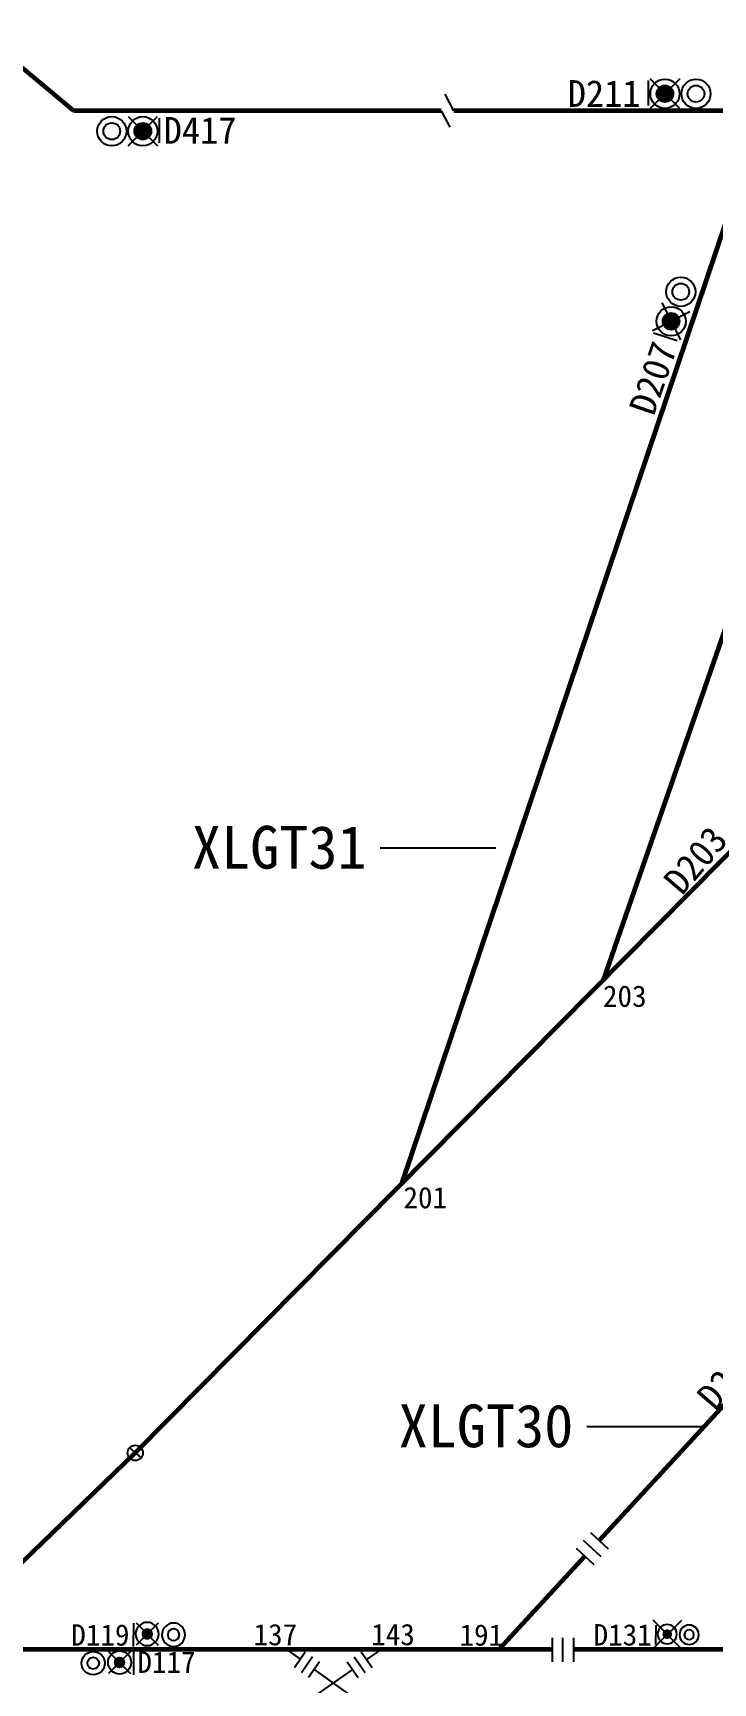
# Model space of a CAD drawing. Header units: millimetres. Extents: x -17381 to -15684, y 1883 to 2345.
# Drawn here: x -17232.5 to -17207.1, y 1957.3 to 2018.9 of the extents above; entities that cross this region are included whole.
import ezdxf

# ---------------------------------------------------------------- set-up
doc = ezdxf.new("R2010")
doc.units = ezdxf.units.MM
for name, color, linetype in [('1', 1, 'Continuous'), ('信号机', 7, 'Continuous'), ('站台', 7, 'Continuous')]:
    doc.layers.add(name, color=color, linetype=linetype)
doc.styles.get("Standard").update_dxf_attribs({"font": ''})
doc.styles.add('宋体', font='')
doc.styles.get('Standard').set_extended_font_data('SimSun')
doc.styles.get('宋体').set_extended_font_data('SimSun')

# ---------------------------------------------------------------- blocks, each defined once
blk = doc.blocks.new('qxjyj')
at = {"layer": '1', "color": 1}
blk.add_line((0, 1.6), (0, -1.6), dxfattribs=at)
blk.add_circle((-0.01, 0), 1.6, dxfattribs=at)

msp = doc.modelspace()

# ---------------------------------------------------------------- hatches: boundary and pattern name
at = {"lineweight": -3}
h = msp.add_hatch(color=5, dxfattribs=at)
h.paths.add_polyline_path([(-17208.699, 2016.89), (-17208.92, 2016.669), (-17209.14, 2016.89, -0.414214)])
h.paths.add_polyline_path([(-17208.92, 2016.669), (-17208.699, 2016.89, -0.198912), (-17208.608, 2016.669, -0.198912), (-17208.699, 2016.449)])
h.paths.add_polyline_path([(-17208.92, 2016.669), (-17208.699, 2016.449, -0.414214), (-17209.14, 2016.449)])
h.paths.add_polyline_path([(-17209.14, 2016.89), (-17208.92, 2016.669), (-17209.14, 2016.449, -0.198912), (-17209.232, 2016.669, -0.198912)])
h = msp.add_hatch(color=5, dxfattribs=at)
h.paths.add_polyline_path([(-17228.663, 2015.489), (-17228.442, 2015.268), (-17228.221, 2015.489, 0.414214)])
h.paths.add_polyline_path([(-17228.442, 2015.268), (-17228.663, 2015.489, 0.198912), (-17228.754, 2015.268, 0.198912), (-17228.663, 2015.048)])
h.paths.add_polyline_path([(-17228.442, 2015.268), (-17228.663, 2015.048, 0.414214), (-17228.221, 2015.048)])
h.paths.add_polyline_path([(-17228.221, 2015.489), (-17228.442, 2015.268), (-17228.221, 2015.048, 0.198912), (-17228.13, 2015.268, 0.198912)])
h = msp.add_hatch(color=5, dxfattribs=at)
h.paths.add_polyline_path([(-17208.83, 2008.441), (-17208.688, 2008.162), (-17208.966, 2008.021, -0.414214)])
h.paths.add_polyline_path([(-17208.688, 2008.162), (-17208.83, 2008.441, -0.198912), (-17208.592, 2008.459, -0.198912), (-17208.41, 2008.304)])
h.paths.add_polyline_path([(-17208.688, 2008.162), (-17208.41, 2008.304, -0.414214), (-17208.547, 2007.884)])
h.paths.add_polyline_path([(-17208.966, 2008.021), (-17208.688, 2008.162), (-17208.547, 2007.884, -0.198912), (-17208.785, 2007.866, -0.198912)])
at = {"layer": '信号机'}
h = msp.add_hatch(color=5, dxfattribs=at)
edge = h.paths.add_edge_path()
edge.add_ellipse((-17228.276, 1959.091), major_axis=(0, 0.217), ratio=0.993045, start_angle=0, end_angle=360)
h = msp.add_hatch(color=5, dxfattribs=at)
edge = h.paths.add_edge_path()
edge.add_ellipse((-17208.833, 1959.085), major_axis=(0, 0.181), ratio=0.993045, start_angle=0, end_angle=360)
h = msp.add_hatch(color=5, dxfattribs=at)
edge = h.paths.add_edge_path()
edge.add_ellipse((-17229.313, 1958.028), major_axis=(0, 0.217), ratio=0.993045, start_angle=0, end_angle=360, ccw=False)

# ---------------------------------------------------------------- linework, layer by layer
at = {"color": 124, "lineweight": 60}
for p, q in [((-17235.521, 2019.764), (-17231.024, 2016.028)), ((-17217.287, 2016.028), (-17231.024, 2016.028)), ((-17234.965, 1959.841), (-17228.723, 1965.864)), ((-17273.12, 1958.528), (-17213.134, 1958.528))]:
    msp.add_line(p, q, dxfattribs=at)
at = {"lineweight": -3}
for p, q in [((-17209.541, 2016.235), (-17209.541, 2017.16)), ((-17208.368, 2016.118), (-17209.471, 2017.221)), ((-17208.368, 2017.221), (-17209.471, 2016.118)), ((-17216.819, 2016.028), (-17217.133, 2016.658)), ((-17228.993, 2014.717), (-17227.89, 2015.82)), ((-17228.993, 2015.82), (-17227.89, 2014.717)), ((-17227.82, 2014.834), (-17227.82, 2015.759)), ((-17217.287, 2016.028), (-17216.968, 2015.423)), ((-17207.993, 2008.516), (-17209.383, 2007.809)), ((-17209.042, 2008.858), (-17208.335, 2007.467)), ((-17208.468, 2007.437), (-17209.347, 2007.723)), ((-17211.7, 1962.884), (-17211.038, 1962.274)), ((-17212.242, 1962.295), (-17211.58, 1961.686)), ((-17211.309, 1961.98), (-17211.971, 1962.59)), ((-17213.134, 1958.954), (-17213.134, 1958.054)), ((-17212.734, 1958.054), (-17212.734, 1958.954)), ((-17212.334, 1958.954), (-17212.334, 1958.054))]:
    msp.add_line(p, q, dxfattribs=at)
at = {"color": 5, "lineweight": -3}
for p, q in [((-17208.368, 2017.221), (-17209.471, 2016.118)), ((-17208.368, 2016.118), (-17209.471, 2017.221)), ((-17228.993, 2015.82), (-17227.89, 2014.717)), ((-17228.993, 2014.717), (-17227.89, 2015.82)), ((-17207.993, 2008.516), (-17209.383, 2007.809)), ((-17209.042, 2008.858), (-17208.335, 2007.467)), ((-17219.567, 1988.484), (-17215.248, 1988.484))]:
    msp.add_line(p, q, dxfattribs=at)
at = {"color": 124, "lineweight": -3}
for p, q in [((-17208.92, 2016.669), (-17208.92, 2016.669)), ((-17208.92, 2016.669), (-17208.92, 2016.669)), ((-17228.442, 2015.268), (-17228.442, 2015.268)), ((-17228.442, 2015.268), (-17228.442, 2015.268)), ((-17208.688, 2008.162), (-17208.688, 2008.162)), ((-17208.688, 2008.162), (-17208.688, 2008.162)), ((-17223.084, 1958.528), (-17222.555, 1958.146)), ((-17219.52, 1958.528), (-17220.076, 1958.138))]:
    msp.add_line(p, q, dxfattribs=at)
at = {"color": 5, "lineweight": 60}
for p, q in [((-17194.051, 2016.028), (-17216.819, 2016.028)), ((-17204.3, 2003.52), (-17211.236, 1983.537)), ((-17228.723, 1965.864), (-17198.9, 1996.003))]:
    msp.add_line(p, q, dxfattribs=at)
at = {"color": 6, "lineweight": -3}
for p, q in [((-17211.838, 1966.854), (-17207.518, 1966.854)), ((-17220.603, 1957.768), (-17223.084, 1956.028)), ((-17222.032, 1957.769), (-17219.618, 1956.028))]:
    msp.add_line(p, q, dxfattribs=at)
at = {"color": 7, "linetype": 'Continuous'}
for p, q in [((-17222.369, 1958.417), (-17222.775, 1957.826)), ((-17220.28, 1958.423), (-17219.863, 1957.84)), ((-17222.102, 1958.233), (-17222.508, 1957.642)), ((-17221.838, 1958.052), (-17222.244, 1957.461)), ((-17220.804, 1958.049), (-17220.387, 1957.466)), ((-17220.54, 1958.237), (-17220.124, 1957.654))]:
    msp.add_line(p, q, dxfattribs=at)
at = {"color": 6, "lineweight": 60}
msp.add_line((-17212.334, 1958.528), (-17036.617, 1958.528), dxfattribs=at)
at = {"color": 5, "lineweight": -3}
for centre, radius in [((-17208.92, 2016.669), 0.546), ((-17208.92, 2016.669), 0.312), ((-17228.442, 2015.268), 0.546), ((-17228.442, 2015.268), 0.312), ((-17208.688, 2008.162), 0.546), ((-17208.688, 2008.162), 0.312)]:
    msp.add_circle(centre, radius, dxfattribs=at)
at = {"lineweight": -3}
for centre, radius in [((-17207.759, 2016.669), 0.546), ((-17207.759, 2016.669), 0.312), ((-17229.603, 2015.268), 0.546), ((-17229.603, 2015.268), 0.312), ((-17208.328, 2009.266), 0.546), ((-17208.328, 2009.266), 0.312)]:
    msp.add_circle(centre, radius, dxfattribs=at)
at = {"layer": '信号机', "color": 5, "linetype": 'Continuous'}
for p, q in [((-17209.376, 1959.619), (-17208.351, 1958.59)), ((-17208.302, 1959.602), (-17209.331, 1958.576)), ((-17227.864, 1959.502), (-17228.688, 1958.68)), ((-17228.687, 1959.503), (-17227.865, 1958.679)), ((-17229.725, 1958.439), (-17228.901, 1957.617)), ((-17228.902, 1958.44), (-17229.724, 1957.616))]:
    msp.add_line(p, q, dxfattribs=at)
at = {"layer": '信号机', "color": 7, "linetype": 'Continuous'}
for p, q in [((-17228.796, 1959.497), (-17228.798, 1958.629)), ((-17209.266, 1959.423), (-17209.267, 1958.701)), ((-17228.793, 1958.434), (-17228.792, 1957.566))]:
    msp.add_line(p, q, dxfattribs=at)
at = {"layer": '信号机', "color": 5, "linetype": 'Continuous', "extrusion": (0, 0, -1)}
for centre, major_axis in [((-17228.279, 1959.091), (0.001, 0.434)), ((-17208.835, 1959.085), (0.001, 0.361))]:
    msp.add_ellipse(centre, major_axis=major_axis, ratio=0.993045, dxfattribs=at)
at = {"layer": '信号机', "color": 7, "linetype": 'Continuous', "extrusion": (0, 0, -1)}
for centre, major_axis in [((-17227.292, 1959.063), (-0.001, -0.437)), ((-17227.292, 1959.063), (0, -0.219)), ((-17208.015, 1959.062), (-0.001, -0.364)), ((-17208.015, 1959.062), (0, -0.182))]:
    msp.add_ellipse(centre, major_axis=major_axis, ratio=0.993045, dxfattribs=at)
at = {"layer": '信号机', "color": 7, "linetype": 'Continuous'}
for major_axis in [(0.001, -0.437), (0, -0.219)]:
    msp.add_ellipse((-17230.297, 1958), major_axis=major_axis, ratio=0.993045, dxfattribs=at)
at = {"layer": '信号机', "color": 5, "linetype": 'Continuous'}
msp.add_ellipse((-17229.31, 1958.028), major_axis=(-0.001, 0.434), ratio=0.993045, dxfattribs=at)
at = {"layer": '站台', "color": 5, "lineweight": 60}
msp.add_line((-17205.252, 2016.028), (-17218.769, 1975.925), dxfattribs=at)
at = {"layer": '站台', "color": 6, "lineweight": 60}
msp.add_line((-17192.076, 1983.56), (-17211.381, 1962.59), dxfattribs=at)
at = {"layer": '站台', "color": 124, "lineweight": 60}
msp.add_line((-17211.921, 1962), (-17215.122, 1958.528), dxfattribs=at)

# ---------------------------------------------------------------- block references
at = {"color": 0, "xscale": 0.1799999999994219, "yscale": 0.1799999999994219, "zscale": 0.1799999999994219, "rotation": 50.07014464821378}
msp.add_blockref('qxjyj', (-17228.725, 1965.863), dxfattribs=at)

# ---------------------------------------------------------------- texts
at = {"color": 124, "lineweight": -3, "style": '宋体'}
for s, insert, char_height, width, attachment_point in [('{\\C256;D211}', (-17209.833, 2017.177), 1, 1.49222, 3), ('{\\C256;D417}', (-17227.662, 2015.8), 1, 1.49222, 1), ('{\\C256;203}', (-17211.239, 1983.336), 0.8, 1.31916, 1), ('{\\C256;201}', (-17218.699, 1975.804), 0.8, 1.31916, 1), ('{\\C256;D119}', (-17231.117, 1959.455), 0.8, 1.31916, 1), ('{\\C256;D131}', (-17211.588, 1959.461), 0.8, 1.31916, 1), ('{\\C256;D117}', (-17228.645, 1958.437), 0.8, 1.31916, 1)]:
    msp.add_mtext(s, dxfattribs=dict(at, insert=insert, char_height=char_height, width=width, attachment_point=attachment_point))
at = {"color": 124, "lineweight": -3, "char_height": 1, "width": 1.49222, "attachment_point": 3, "style": '宋体'}
for s, insert, rotation in [('{\\C256;D207}', (-17209.396, 2007.489), 70.94941), ('{\\C256;D203}', (-17207.276, 1989.384), 49.54269), ('{\\C256;D205}', (-17206.016, 1970.107), 49.11119)]:
    msp.add_mtext(s, dxfattribs=dict(at, insert=insert, rotation=rotation))
at = {"color": 1, "lineweight": -3, "char_height": 1.6, "width": 10.51482, "attachment_point": 1, "style": '宋体'}
for s, insert in [('{\\C5;XLGT31}', (-17226.605, 1989.302)), ('{\\C6;XLGT30}', (-17218.876, 1967.672))]:
    msp.add_mtext(s, dxfattribs=dict(at, insert=insert))
at = {"color": 124, "lineweight": -3, "char_height": 0.8, "width": 1.31916, "attachment_point": 1}
for s, insert in [('{\\C256;137}', (-17224.303, 1959.469)), ('{\\C256;143}', (-17219.905, 1959.472)), ('{\\C256;191}', (-17216.603, 1959.453))]:
    msp.add_mtext(s, dxfattribs=dict(at, insert=insert))

doc.saveas('drawing.dxf')
